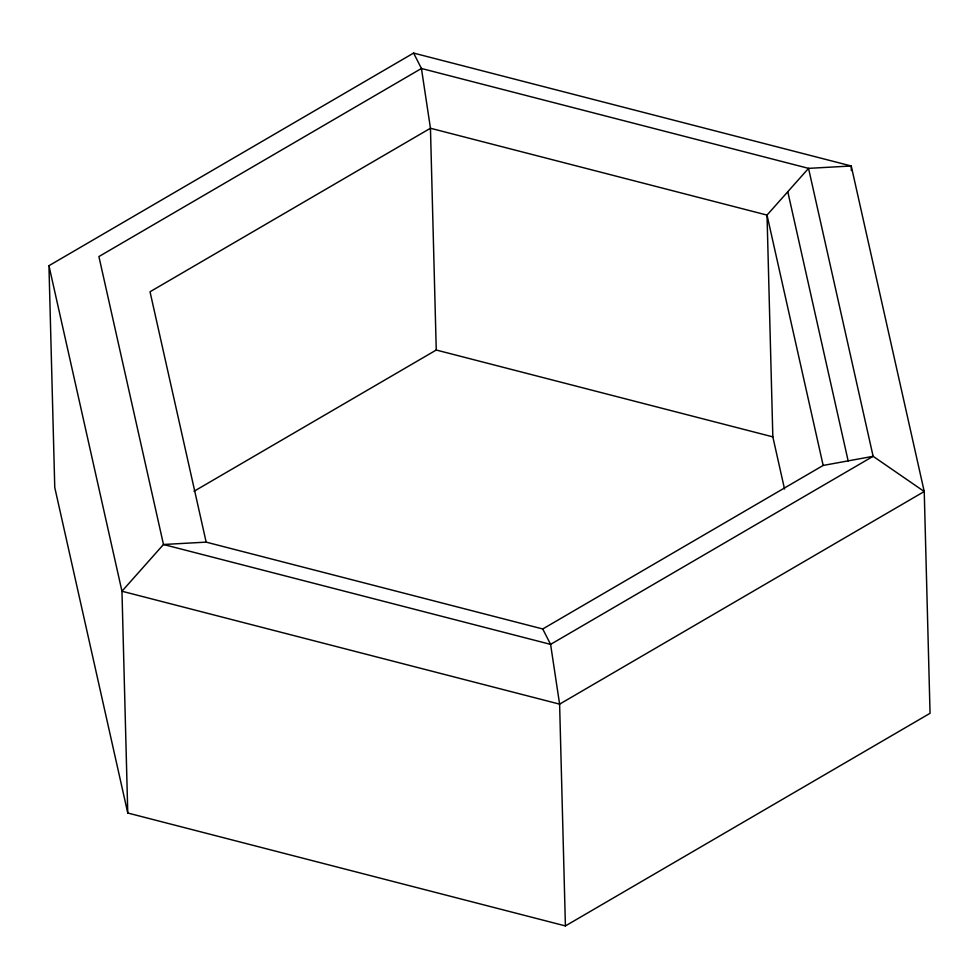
<?xml version="1.0" encoding="UTF-8"?>
<svg xmlns="http://www.w3.org/2000/svg" width="979" height="979" viewBox="0 0 979 979"><rect width="100%" height="100%" fill="white"/><g stroke="black" fill="none" stroke-linecap="round" stroke-linejoin="round"><path stroke-width="1.47" d="M48.95 265.701L413.591 53.074L851.24 165.989L924.237 491.519L930.05 713.299L565.409 925.926L127.76 813.011L54.763 487.481L48.95 265.701L121.959 591.23L127.76 813.011M194.013 491.287L436.255 350.029L772.835 436.867L784.534 489.035M542.745 628.971L823.168 465.441L873.121 456.312L924.237 491.519L559.609 704.146L121.959 591.23L163.481 544.495L206.165 542.133L542.745 628.971L550.59 644.378L559.609 704.146L565.409 925.926M413.591 53.074L421.435 68.481L430.454 128.249L436.255 350.029M787.789 191.725L848.144 460.876M823.168 465.441L767.022 215.086L808.544 168.364L851.24 165.989L851.351 170.542M206.165 542.133L150.02 291.766L430.454 128.249L767.022 215.086L772.835 436.867M421.435 68.481L98.903 256.559L163.481 544.495L550.59 644.378L873.121 456.312L808.544 168.364L421.435 68.481"/></g></svg>
